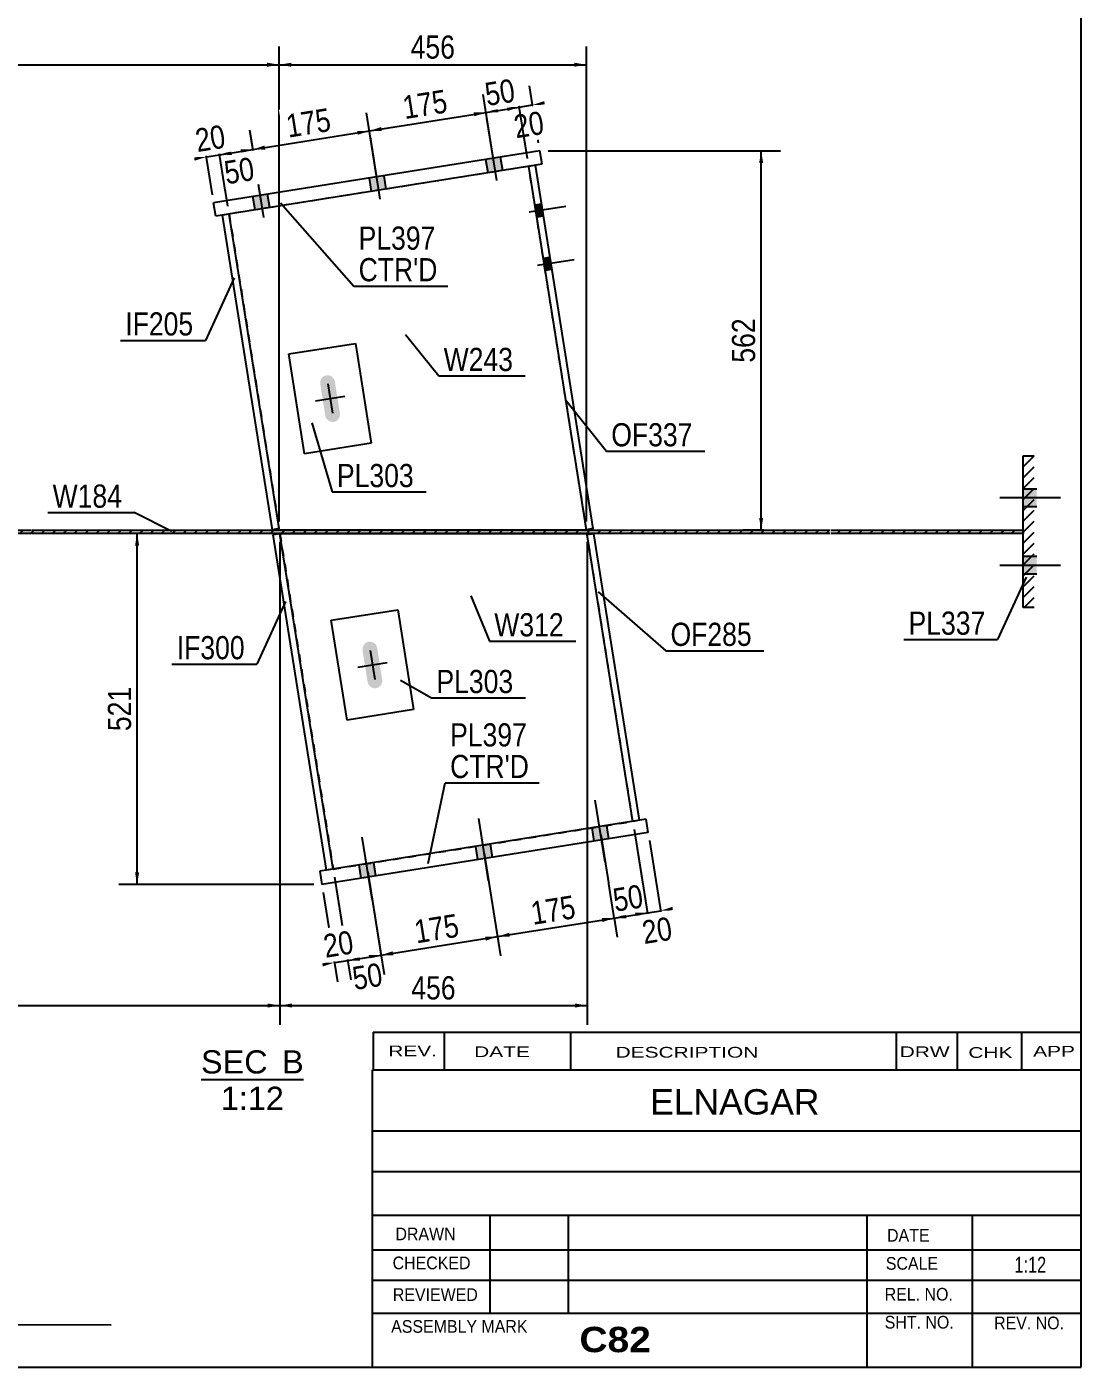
# Model space of a CAD drawing. Header units: millimetres. Extents: x -304 to 108, y -177 to 110.
# Drawn here: x -22 to 108.3, y -176.9 to -11.2 of the extents above; entities that cross this region are included whole.
import ezdxf

# ---------------------------------------------------------------- set-up
doc = ezdxf.new("R2010")
doc.units = ezdxf.units.MM
doc.linetypes.add('DXK_LINE_DOT1', pattern=[1.8814, 0.9407, -0.9407])
doc.styles.add('Arial', font='ARIAL.TTF', dxfattribs={"height": 0.2})
doc.styles.add('Arial Bold', font='ARIALBD.TTF', dxfattribs={"height": 0.2})
doc.styles.add('Arial Narrow', font='ARIALN.TTF', dxfattribs={"height": 0.2})

# ---------------------------------------------------------------- blocks, each defined once
blk = doc.blocks.new('Unknown-622200750-1210')
at = {"color": 5, "linetype": 'Continuous'}
for p, q in [((108.33, -176.87), (108.33, 110.13)), ((-301.67, -176.87), (108.33, -176.87))]:
    blk.add_line(p, q, dxfattribs=at)
blk = doc.blocks.new('Unknown-622200750-13 - 16792')
at = {"color": 1, "linetype": 'Continuous'}
blk.add_line((-0.46, -141.33), (12.22, -141.33), dxfattribs=at)
at = {"color": 0, "linetype": 'Continuous'}
for points in [[(7.76, -140.58), (7.76, -137.58), (-0.46, -137.58), (-0.46, -140.58)], [(12.22, -140.58), (12.22, -137.58), (9.56, -137.58), (9.56, -140.58)], [(9.77, -145.08), (9.77, -142.08), (1.99, -142.08), (1.99, -145.08)]]:
    blk.add_wipeout(points, dxfattribs=at)
at = {"color": 136, "linetype": 'Continuous', "style": 'Arial'}
for s, height, p in [('SEC', 2.865, (-0.46, -140.58)), ('B', 2.87, (9.56, -140.58)), ('1:12', 2.865, (1.99, -145.08))]:
    blk.add_text(s, height=height, dxfattribs=at).set_placement(p)
blk = doc.blocks.new('Part-622200750-16799 - 16792')
at = {"color": 7, "linetype": 'DXK_LINE_DOT1'}
for p, q in [((40.04, -28.48), (3.01, -34.37)), ((47.18, -73.38), (40.04, -28.48)), ((3.01, -34.37), (9.19, -73.25))]:
    blk.add_line(p, q, dxfattribs=at)
at = {"color": 2, "linetype": 'Continuous'}
for q in [(9.19, -73.25), (47.18, -73.38)]:
    blk.add_line((9.21, -73.38), q, dxfattribs=at)
blk = doc.blocks.new('Part-622200750-16800 - 16792')
at = {"color": 2, "linetype": 'Continuous'}
for p, q in [((40.86, -28.35), (40.04, -28.48)), ((47.18, -73.38), (40.04, -28.48)), ((48, -73.25), (40.86, -28.35)), ((48, -73.25), (47.18, -73.38))]:
    blk.add_line(p, q, dxfattribs=at)
blk = doc.blocks.new('Part-622200750-16801 - 16792')
at = {"color": 2, "linetype": 'Continuous'}
for p, q in [((3.01, -34.37), (2.18, -34.5)), ((8.37, -73.38), (2.18, -34.5)), ((9.19, -73.25), (3.01, -34.37)), ((9.19, -73.25), (8.37, -73.38))]:
    blk.add_line(p, q, dxfattribs=at)
blk = doc.blocks.new('Part-622200750-16802 - 16792')
at = {"color": 2, "linetype": 'Continuous'}
for p, q in [((47.26, -73.88), (9.29, -73.88)), ((47.28, -74.02), (47.26, -73.88))]:
    blk.add_line(p, q, dxfattribs=at)
at = {"color": 7, "linetype": 'DXK_LINE_DOT1'}
for p, q in [((9.29, -73.88), (15.88, -115.31)), ((52.91, -109.42), (47.28, -74.02)), ((15.88, -115.31), (52.91, -109.42))]:
    blk.add_line(p, q, dxfattribs=at)
blk = doc.blocks.new('Part-622200750-16803 - 16792')
at = {"color": 2, "linetype": 'Continuous'}
for p, q in [((48.11, -73.89), (47.28, -74.02)), ((52.91, -109.42), (47.28, -74.02)), ((53.74, -109.29), (48.11, -73.89)), ((53.74, -109.29), (52.91, -109.42))]:
    blk.add_line(p, q, dxfattribs=at)
blk = doc.blocks.new('Part-622200750-16804 - 16792')
at = {"color": 2, "linetype": 'Continuous'}
for p, q in [((9.29, -73.88), (8.47, -74.01)), ((15.05, -115.44), (8.47, -74.01)), ((15.88, -115.31), (9.29, -73.88)), ((15.88, -115.31), (15.05, -115.44))]:
    blk.add_line(p, q, dxfattribs=at)
blk = doc.blocks.new('Part-622200750-16805 - 16792')
at = {"color": 2, "linetype": 'Continuous'}
for p, q in [((15.63, -84.58), (23.85, -83.27)), ((23.85, -83.27), (25.82, -95.61)), ((17.59, -96.92), (15.63, -84.58)), ((25.82, -95.61), (17.59, -96.92))]:
    blk.add_line(p, q, dxfattribs=at)
blk = doc.blocks.new('Part-622200750-18947 - 16792')
at = {"color": 2, "linetype": 'Continuous'}
for p, q in [((10.39, -51.66), (18.62, -50.35)), ((18.62, -50.35), (20.58, -62.69)), ((12.35, -64), (10.39, -51.66)), ((20.58, -62.69), (12.35, -64))]:
    blk.add_line(p, q, dxfattribs=at)
blk = doc.blocks.new('Part-622200750-16806 - 16792')
at = {"color": 2, "linetype": 'Continuous'}
for p, q in [((41.43, -26.58), (1.1, -32.99)), ((41.69, -28.22), (41.43, -26.58)), ((41.69, -28.22), (1.36, -34.64)), ((1.36, -34.64), (1.1, -32.99))]:
    blk.add_line(p, q, dxfattribs=at)
blk = doc.blocks.new('Part-622200750-16809 - 16792')
at = {"color": 2, "linetype": 'Continuous'}
for p, q in [((54.56, -109.16), (14.23, -115.57)), ((54.82, -110.81), (54.56, -109.16)), ((54.82, -110.81), (14.49, -117.22)), ((14.23, -115.57), (14.49, -117.22))]:
    blk.add_line(p, q, dxfattribs=at)
blk = doc.blocks.new('Part-622200750-16815 - 16792')
at = {"linetype": 'Continuous'}
h = blk.add_hatch(dxfattribs=at)
h.set_pattern_fill('', scale=0.3, style=0, pattern_type=0)
h.set_pattern_definition([(45, (-44.0004, -73.4206), (-0.673519, 0.673519), [])])
h.paths.add_polyline_path([(101.17, -73.42), (-44, -73.42), (-44, -73.84), (101.17, -73.84)])
at = {"color": 2, "linetype": 'Continuous'}
for p, q in [((-44, -73.42), (-21.5, -73.42)), ((-44, -73.84), (-44, -73.42)), ((-21.5, -73.84), (-44, -73.84)), ((-21.4, -73.42), (77.32, -73.42)), ((77.32, -73.84), (-21.4, -73.84)), ((77.42, -73.42), (101.17, -73.42)), ((101.17, -73.84), (77.42, -73.84)), ((101.17, -73.42), (101.17, -73.84))]:
    blk.add_line(p, q, dxfattribs=at)
blk = doc.blocks.new('Part-622200750-16827 - 16792')
at = {"linetype": 'Continuous'}
h = blk.add_hatch(dxfattribs=at)
h.set_pattern_fill('', scale=0.3, style=0, pattern_type=0)
h.set_pattern_definition([(45, (102.52625, -64.2539), (-0.67352, 0.67352), [])])
h.paths.add_polyline_path([(102.53, -83), (102.53, -64.25), (101.17, -64.25), (101.17, -83)])
at = {"color": 2, "linetype": 'Continuous'}
for p, q in [((101.17, -64.25), (102.53, -64.25)), ((101.17, -83), (101.17, -64.25)), ((102.53, -83), (101.17, -83))]:
    blk.add_line(p, q, dxfattribs=at)
blk = doc.blocks.new('Bolt-622200750-16842 - 16792')
at = {"linetype": 'Continuous'}
blk.add_hatch(color=3, dxfattribs=at).paths.add_polyline_path([(20.5, -92.81), (20.82, -92.96), (21.18, -92.98), (21.51, -92.85), (21.78, -92.61), (21.93, -92.28), (21.94, -91.93), (21.31, -87.98), (21.19, -87.64), (20.95, -87.38), (20.62, -87.23), (20.26, -87.22), (19.93, -87.34), (19.67, -87.58), (19.52, -87.91), (19.5, -88.27), (20.13, -92.22), (20.25, -92.55)])
at = {"color": 3, "linetype": 'Continuous'}
for p, q in [((20.43, -88.29), (21.01, -91.91)), ((18.91, -90.38), (22.53, -89.81))]:
    blk.add_line(p, q, dxfattribs=at)
blk = doc.blocks.new('Bolt-622200750-16846 - 16792')
at = {"linetype": 'Continuous'}
for points in [[(36.57, -27.35), (34.76, -27.64), (35.02, -29.28), (36.83, -29)], [(36.57, -27.35), (34.76, -27.64), (35.02, -29.28), (36.83, -29)], [(22.17, -29.64), (20.36, -29.93), (20.62, -31.57), (22.43, -31.29)], [(22.17, -29.64), (20.36, -29.93), (20.62, -31.57), (22.43, -31.29)], [(7.77, -31.93), (5.96, -32.22), (6.22, -33.86), (8.03, -33.58)], [(7.77, -31.93), (5.96, -32.22), (6.22, -33.86), (8.03, -33.58)]]:
    blk.add_hatch(color=3, dxfattribs=at).paths.add_polyline_path(points)
at = {"color": 3, "linetype": 'Continuous'}
for p, q in [((36.1, -30.24), (34.88, -22.56)), ((36.1, -30.24), (34.88, -22.56)), ((21.7, -32.53), (20.48, -24.85)), ((21.7, -32.53), (20.48, -24.85)), ((7.3, -34.82), (6.08, -27.14)), ((7.3, -34.82), (6.08, -27.14)), ((35.02, -29.28), (34.76, -27.64)), ((35.02, -29.28), (34.76, -27.64)), ((36.83, -29), (36.57, -27.35)), ((36.83, -29), (36.57, -27.35)), ((22.43, -31.29), (22.17, -29.64)), ((22.43, -31.29), (22.17, -29.64)), ((20.62, -31.57), (20.36, -29.93)), ((20.62, -31.57), (20.36, -29.93)), ((6.22, -33.86), (5.96, -32.22)), ((6.22, -33.86), (5.96, -32.22)), ((8.03, -33.58), (7.77, -31.93)), ((8.03, -33.58), (7.77, -31.93))]:
    blk.add_line(p, q, dxfattribs=at)
blk = doc.blocks.new('Bolt-622200750-16849 - 16792')
at = {"linetype": 'Continuous'}
for points in [[(49.7, -109.93), (47.89, -110.22), (48.15, -111.87), (49.96, -111.58)], [(49.7, -109.93), (47.89, -110.22), (48.15, -111.87), (49.96, -111.58)], [(35.3, -112.22), (33.49, -112.51), (33.75, -114.16), (35.56, -113.87)], [(35.3, -112.22), (33.49, -112.51), (33.75, -114.16), (35.56, -113.87)], [(20.9, -114.51), (19.09, -114.8), (19.35, -116.45), (21.16, -116.16)], [(20.9, -114.51), (19.09, -114.8), (19.35, -116.45), (21.16, -116.16)]]:
    blk.add_hatch(color=3, dxfattribs=at).paths.add_polyline_path(points)
at = {"color": 3, "linetype": 'Continuous'}
for p, q in [((49.5, -114.47), (48.27, -106.79)), ((49.5, -114.47), (48.27, -106.79)), ((35.09, -116.76), (33.87, -109.08)), ((35.09, -116.76), (33.87, -109.08)), ((48.15, -111.87), (47.89, -110.22)), ((48.15, -111.87), (47.89, -110.22)), ((49.96, -111.58), (49.7, -109.93)), ((49.96, -111.58), (49.7, -109.93)), ((20.69, -119.05), (19.47, -111.37)), ((20.69, -119.05), (19.47, -111.37)), ((33.75, -114.16), (33.49, -112.51)), ((33.75, -114.16), (33.49, -112.51)), ((35.56, -113.87), (35.3, -112.22)), ((35.56, -113.87), (35.3, -112.22)), ((19.35, -116.45), (19.09, -114.8)), ((19.35, -116.45), (19.09, -114.8)), ((21.16, -116.16), (20.9, -114.51)), ((21.16, -116.16), (20.9, -114.51))]:
    blk.add_line(p, q, dxfattribs=at)
blk = doc.blocks.new('Bolt-622200750-16860 - 16792')
at = {"linetype": 'Continuous'}
for points in [[(101.17, -68.38), (101.17, -70.55), (102.84, -70.55), (102.84, -68.38)], [(101.17, -68.38), (101.17, -70.55), (102.84, -70.55), (102.84, -68.38)], [(101.17, -68.38), (101.17, -70.55), (102.84, -70.55), (102.84, -68.38)], [(101.17, -76.71), (101.17, -78.88), (102.84, -78.88), (102.84, -76.71)], [(101.17, -76.71), (101.17, -78.88), (102.84, -78.88), (102.84, -76.71)], [(101.17, -76.71), (101.17, -78.88), (102.84, -78.88), (102.84, -76.71)]]:
    blk.add_hatch(color=3, dxfattribs=at).paths.add_polyline_path(points)
at = {"color": 3, "linetype": 'Continuous'}
for p, q in [((105.75, -69.46), (98.25, -69.46)), ((105.75, -69.46), (98.25, -69.46)), ((105.75, -69.46), (98.25, -69.46)), ((102.84, -68.38), (101.17, -68.38)), ((102.84, -68.38), (101.17, -68.38)), ((102.84, -68.38), (101.17, -68.38)), ((102.84, -70.55), (101.17, -70.55)), ((102.84, -70.55), (101.17, -70.55)), ((102.84, -70.55), (101.17, -70.55)), ((105.75, -77.8), (98.25, -77.8)), ((105.75, -77.8), (98.25, -77.8)), ((105.75, -77.8), (98.25, -77.8)), ((102.84, -76.71), (101.17, -76.71)), ((102.84, -76.71), (101.17, -76.71)), ((102.84, -76.71), (101.17, -76.71)), ((102.84, -78.88), (101.17, -78.88)), ((102.84, -78.88), (101.17, -78.88)), ((102.84, -78.88), (101.17, -78.88))]:
    blk.add_line(p, q, dxfattribs=at)
blk = doc.blocks.new('Bolt-622200750-18948 - 16792')
at = {"linetype": 'Continuous'}
blk.add_hatch(color=3, dxfattribs=at).paths.add_polyline_path([(15.26, -59.89), (15.59, -60.04), (15.94, -60.06), (16.28, -59.93), (16.54, -59.69), (16.69, -59.37), (16.71, -59.01), (16.08, -55.06), (15.95, -54.72), (15.71, -54.46), (15.39, -54.31), (15.03, -54.3), (14.69, -54.42), (14.43, -54.66), (14.28, -54.99), (14.27, -55.35), (14.9, -59.3), (15.02, -59.63)])
at = {"color": 3, "linetype": 'Continuous'}
for p, q in [((15.2, -55.37), (15.77, -58.99)), ((13.68, -57.46), (17.3, -56.89))]:
    blk.add_line(p, q, dxfattribs=at)
blk = doc.blocks.new('Bolt-622200750-20040 - 16792')
at = {"linetype": 'Continuous'}
for points in [[(41.86, -34.59), (41.62, -33.11), (40.8, -33.24), (41.03, -34.72)], [(41.86, -34.59), (41.62, -33.11), (40.8, -33.24), (41.03, -34.72)], [(42.9, -41.17), (42.67, -39.69), (41.84, -39.82), (42.08, -41.3)], [(42.9, -41.17), (42.67, -39.69), (41.84, -39.82), (42.08, -41.3)]]:
    blk.add_hatch(color=3, dxfattribs=at).paths.add_polyline_path(points)
at = {"color": 3, "linetype": 'Continuous'}
for p, q in [((40.8, -33.24), (41.62, -33.11)), ((40.8, -33.24), (41.62, -33.11)), ((40.09, -34.11), (44.62, -33.39)), ((40.09, -34.11), (44.62, -33.39)), ((41.03, -34.72), (41.86, -34.59)), ((41.03, -34.72), (41.86, -34.59)), ((41.84, -39.82), (42.67, -39.69)), ((41.84, -39.82), (42.67, -39.69)), ((41.14, -40.69), (45.67, -39.97)), ((41.14, -40.69), (45.67, -39.97)), ((42.08, -41.3), (42.9, -41.17)), ((42.08, -41.3), (42.9, -41.17))]:
    blk.add_line(p, q, dxfattribs=at)
blk = doc.blocks.new('StraightDimension-622200750-17617 - 16792')
at = {"linetype": 'Continuous'}
for points in [[(37.36, -21.15), (38.88, -21.16), (37.43, -21.64)], [(42.04, -20.91), (40.52, -20.89), (41.96, -20.41)]]:
    blk.add_hatch(color=7, dxfattribs=at).paths.add_polyline_path(points)
at = {"color": 7, "linetype": 'Continuous'}
for p, q in [((39.88, -27.5), (38.5, -18.79)), ((41.27, -25.59), (40.15, -18.52)), ((38.88, -21.16), (40.52, -20.89))]:
    blk.add_line(p, q, dxfattribs=at)
at = {"color": 0}
blk.add_wipeout([(42.78, -24.94), (42.12, -20.79), (37.33, -21.56), (37.98, -25.7)], dxfattribs=at)
at = {"color": 3, "style": 'Arial Narrow'}
blk.add_text('20', height=2.863, rotation=9.0355, dxfattribs=at).set_placement((38.48, -25.02))
blk = doc.blocks.new('StraightDimension-622200750-18036 - 16792')
at = {"linetype": 'Continuous'}
for points in [[(68.52, -28.08), (68.77, -26.58), (69.02, -28.08)], [(69.02, -71.92), (68.77, -73.42), (68.52, -71.92)]]:
    blk.add_hatch(color=7, dxfattribs=at).paths.add_polyline_path(points)
at = {"color": 7, "linetype": 'Continuous'}
for p, q in [((42.43, -26.58), (71.17, -26.58)), ((68.77, -73.42), (68.77, -26.58)), ((69.12, -73.42), (66.52, -73.42))]:
    blk.add_line(p, q, dxfattribs=at)
at = {"color": 0}
blk.add_wipeout([(68.62, -46.66), (64.42, -46.66), (64.42, -53.34), (68.62, -53.34)], dxfattribs=at)
at = {"color": 3, "style": 'Arial Narrow'}
blk.add_text('562', height=2.863, rotation=90.0002, dxfattribs=at).set_placement((68.02, -52.74))
blk = doc.blocks.new('StraightDimension-622200750-17920 - 16792')
at = {"linetype": 'Continuous'}
for points in [[(52.12, -121.39), (50.6, -121.38), (52.04, -120.9)], [(53.19, -120.72), (54.71, -120.73), (53.27, -121.21)]]:
    blk.add_hatch(color=7, dxfattribs=at).paths.add_polyline_path(points)
at = {"color": 7, "linetype": 'Continuous'}
for p, q in [((53.07, -110.41), (55.09, -123.1)), ((48.95, -111.06), (50.97, -123.75)), ((50.6, -121.38), (54.71, -120.73))]:
    blk.add_line(p, q, dxfattribs=at)
at = {"color": 0}
blk.add_wipeout([(55.03, -120.53), (54.37, -116.38), (49.57, -117.14), (50.23, -121.29)], dxfattribs=at)
at = {"color": 3, "style": 'Arial Narrow'}
blk.add_text('50', height=2.863, rotation=9.0355, dxfattribs=at).set_placement((50.73, -120.6))
blk = doc.blocks.new('StraightDimension-622200750-18047 - 16792')
at = {"linetype": 'Continuous'}
for points in [[(-8.61, -75.34), (-8.36, -73.84), (-8.11, -75.34)], [(-8.11, -115.72), (-8.36, -117.22), (-8.61, -115.72)]]:
    blk.add_hatch(color=7, dxfattribs=at).paths.add_polyline_path(points)
at = {"color": 7, "linetype": 'Continuous'}
for p, q in [((-2.23, -73.84), (-10.61, -73.84)), ((-8.36, -117.22), (-8.36, -73.84)), ((13.49, -117.22), (-10.61, -117.22))]:
    blk.add_line(p, q, dxfattribs=at)
at = {"color": 0}
blk.add_wipeout([(-8.51, -92.19), (-12.71, -92.19), (-12.71, -98.87), (-8.51, -98.87)], dxfattribs=at)
at = {"color": 3, "style": 'Arial Narrow'}
blk.add_text('521', height=2.863, rotation=90.0002, dxfattribs=at).set_placement((-9.11, -98.27))
blk = doc.blocks.new('StraightDimension-622200750-17327 - 16792')
at = {"linetype": 'Continuous'}
for points in [[(10.71, -16.17), (9.21, -15.92), (10.71, -15.67)], [(45.68, -15.67), (47.18, -15.92), (45.68, -16.17)]]:
    blk.add_hatch(color=7, dxfattribs=at).paths.add_polyline_path(points)
at = {"color": 7, "linetype": 'Continuous'}
for p, q in [((9.21, -72.38), (9.21, -13.67)), ((47.18, -72.38), (47.18, -13.67)), ((9.21, -15.92), (47.18, -15.92))]:
    blk.add_line(p, q, dxfattribs=at)
at = {"color": 0}
blk.add_wipeout([(31.54, -15.77), (31.54, -11.57), (24.85, -11.57), (24.85, -15.77)], dxfattribs=at)
at = {"color": 3, "style": 'Arial Narrow'}
blk.add_text('456', height=2.863, dxfattribs=at).set_placement((25.45, -15.17))
blk = doc.blocks.new('StraightDimension-622200750-17328 - 16792')
at = {"linetype": 'Continuous'}
for points in [[(-87.6, -16.17), (-89.1, -15.92), (-87.6, -15.67)], [(7.71, -15.67), (9.21, -15.92), (7.71, -16.17)]]:
    blk.add_hatch(color=7, dxfattribs=at).paths.add_polyline_path(points)
at = {"color": 7, "linetype": 'Continuous'}
for p, q in [((-89.1, -63.25), (-89.1, -13.67)), ((9.21, -72.38), (9.21, -13.67)), ((-89.1, -15.92), (9.21, -15.92))]:
    blk.add_line(p, q, dxfattribs=at)
at = {"color": 0}
blk.add_wipeout([(-35.69, -15.77), (-35.69, -11.57), (-44.2, -11.57), (-44.2, -15.77)], dxfattribs=at)
at = {"color": 3, "style": 'Arial Narrow'}
blk.add_text('8428', height=2.863, dxfattribs=at).set_placement((-43.6, -15.17))
blk = doc.blocks.new('StraightDimension-622200750-17369 - 16792')
at = {"linetype": 'Continuous'}
for points in [[(10.79, -132.43), (9.29, -132.18), (10.79, -131.93)], [(45.76, -131.93), (47.26, -132.18), (45.76, -132.43)]]:
    blk.add_hatch(color=7, dxfattribs=at).paths.add_polyline_path(points)
at = {"color": 7, "linetype": 'Continuous'}
for p, q in [((9.29, -74.88), (9.29, -134.58)), ((47.26, -74.88), (47.26, -134.58)), ((9.29, -132.18), (47.26, -132.18))]:
    blk.add_line(p, q, dxfattribs=at)
at = {"color": 0}
blk.add_wipeout([(31.62, -132.03), (31.62, -127.83), (24.93, -127.83), (24.93, -132.03)], dxfattribs=at)
at = {"color": 3, "style": 'Arial Narrow'}
blk.add_text('456', height=2.863, dxfattribs=at).set_placement((25.53, -131.43))
blk = doc.blocks.new('StraightDimension-622200750-17370 - 16792')
at = {"linetype": 'Continuous'}
for points in [[(-87.6, -132.43), (-89.1, -132.18), (-87.6, -131.93)], [(7.79, -131.93), (9.29, -132.18), (7.79, -132.43)]]:
    blk.add_hatch(color=7, dxfattribs=at).paths.add_polyline_path(points)
at = {"color": 7, "linetype": 'Continuous'}
for p, q in [((9.29, -74.88), (9.29, -134.58)), ((-89.1, -84), (-89.1, -134.58)), ((-89.1, -132.18), (9.29, -132.18))]:
    blk.add_line(p, q, dxfattribs=at)
at = {"color": 0}
blk.add_wipeout([(-35.65, -132.03), (-35.65, -127.83), (-44.16, -127.83), (-44.16, -132.03)], dxfattribs=at)
at = {"color": 3, "style": 'Arial Narrow'}
blk.add_text('8429', height=2.863, dxfattribs=at).set_placement((-43.56, -131.43))
blk = doc.blocks.new('StraightDimension-622200750-17618 - 16792')
at = {"linetype": 'Continuous'}
for points in [[(36.28, -21.82), (34.76, -21.81), (36.2, -21.33)], [(37.36, -21.15), (38.88, -21.16), (37.43, -21.64)]]:
    blk.add_hatch(color=7, dxfattribs=at).paths.add_polyline_path(points)
at = {"color": 7, "linetype": 'Continuous'}
for p, q in [((35.77, -28.15), (34.41, -19.59)), ((39.88, -27.5), (38.52, -18.93)), ((34.76, -21.81), (38.88, -21.16))]:
    blk.add_line(p, q, dxfattribs=at)
at = {"color": 0}
blk.add_wipeout([(39.19, -20.95), (38.53, -16.81), (33.74, -17.57), (34.4, -21.72)], dxfattribs=at)
at = {"color": 3, "style": 'Arial Narrow'}
blk.add_text('50', height=2.863, rotation=9.0355, dxfattribs=at).set_placement((34.9, -21.03))
blk = doc.blocks.new('StraightDimension-622200750-17619 - 16792')
at = {"linetype": 'Continuous'}
for points in [[(33.24, -21.8), (34.76, -21.81), (33.32, -22.29)], [(21.88, -24.11), (20.36, -24.1), (21.8, -23.62)]]:
    blk.add_hatch(color=7, dxfattribs=at).paths.add_polyline_path(points)
at = {"color": 7, "linetype": 'Continuous'}
for p, q in [((35.77, -28.15), (34.41, -19.59)), ((21.37, -30.44), (20.01, -21.88)), ((20.36, -24.1), (34.76, -21.81))]:
    blk.add_line(p, q, dxfattribs=at)
at = {"color": 0}
blk.add_wipeout([(30.84, -22.28), (30.18, -18.14), (23.58, -19.18), (24.24, -23.33)], dxfattribs=at)
at = {"color": 3, "style": 'Arial Narrow'}
blk.add_text('175', height=2.863, rotation=9.0355, dxfattribs=at).set_placement((24.73, -22.65))
blk = doc.blocks.new('StraightDimension-622200750-17620 - 16792')
at = {"linetype": 'Continuous'}
for points in [[(18.84, -24.09), (20.36, -24.1), (18.92, -24.58)], [(7.48, -26.4), (5.96, -26.39), (7.4, -25.91)]]:
    blk.add_hatch(color=7, dxfattribs=at).paths.add_polyline_path(points)
at = {"color": 7, "linetype": 'Continuous'}
for p, q in [((21.37, -30.44), (20.01, -21.88)), ((6.97, -32.73), (5.6, -24.17)), ((5.96, -26.39), (20.36, -24.1))]:
    blk.add_line(p, q, dxfattribs=at)
at = {"color": 0}
blk.add_wipeout([(16.44, -24.57), (15.78, -20.43), (9.17, -21.48), (9.83, -25.62)], dxfattribs=at)
at = {"color": 3, "style": 'Arial Narrow'}
blk.add_text('175', height=2.863, rotation=9.0355, dxfattribs=at).set_placement((10.33, -24.94))
blk = doc.blocks.new('StraightDimension-622200750-17923 - 16792')
at = {"linetype": 'Continuous'}
for points in [[(19.2, -126.63), (17.68, -126.62), (19.12, -126.14)], [(20.27, -125.95), (21.79, -125.96), (20.35, -126.45)]]:
    blk.add_hatch(color=7, dxfattribs=at).paths.add_polyline_path(points)
at = {"color": 7, "linetype": 'Continuous'}
for p, q in [((20.15, -115.65), (22.14, -128.19)), ((16.03, -116.3), (18.03, -128.84)), ((17.68, -126.62), (21.79, -125.96))]:
    blk.add_line(p, q, dxfattribs=at)
at = {"color": 0}
blk.add_wipeout([(22.81, -130.21), (22.15, -126.06), (17.36, -126.82), (18.02, -130.97)], dxfattribs=at)
at = {"color": 3, "style": 'Arial Narrow'}
blk.add_text('50', height=2.863, rotation=9.0355, dxfattribs=at).set_placement((18.52, -130.28))
blk = doc.blocks.new('StraightDimension-622200750-17621 - 16792')
at = {"linetype": 'Continuous'}
for points in [[(4.44, -26.38), (5.96, -26.39), (4.51, -26.87)], [(3.36, -27.06), (1.84, -27.05), (3.28, -26.56)]]:
    blk.add_hatch(color=7, dxfattribs=at).paths.add_polyline_path(points)
at = {"color": 7, "linetype": 'Continuous'}
for p, q in [((2.85, -33.39), (1.47, -24.68)), ((6.97, -32.73), (5.58, -24.02)), ((1.84, -27.05), (5.96, -26.39))]:
    blk.add_line(p, q, dxfattribs=at)
at = {"color": 0}
blk.add_wipeout([(6.98, -30.63), (6.32, -26.49), (1.52, -27.25), (2.18, -31.4)], dxfattribs=at)
at = {"color": 3, "style": 'Arial Narrow'}
blk.add_text('50', height=2.863, rotation=9.0355, dxfattribs=at).set_placement((2.68, -30.71))
blk = doc.blocks.new('StraightDimension-622200750-17622 - 16792')
at = {"linetype": 'Continuous'}
for points in [[(-1.32, -27.3), (0.2, -27.31), (-1.25, -27.79)], [(3.36, -27.06), (1.84, -27.05), (3.28, -26.56)]]:
    blk.add_hatch(color=7, dxfattribs=at).paths.add_polyline_path(points)
at = {"color": 7, "linetype": 'Continuous'}
for p, q in [((2.85, -33.39), (1.49, -24.82)), ((0.94, -32), (-0.16, -25.09)), ((0.2, -27.31), (1.84, -27.05))]:
    blk.add_line(p, q, dxfattribs=at)
at = {"color": 0}
blk.add_wipeout([(3.39, -26.65), (2.73, -22.5), (-2.06, -23.26), (-1.4, -27.41)], dxfattribs=at)
at = {"color": 3, "style": 'Arial Narrow'}
blk.add_text('20', height=2.863, rotation=9.0355, dxfattribs=at).set_placement((-0.9, -26.72))
blk = doc.blocks.new('StraightDimension-622200750-17919 - 16792')
at = {"linetype": 'Continuous'}
for points in [[(53.19, -120.72), (54.71, -120.73), (53.27, -121.21)], [(57.88, -120.48), (56.36, -120.47), (57.8, -119.98)]]:
    blk.add_hatch(color=7, dxfattribs=at).paths.add_polyline_path(points)
at = {"color": 7, "linetype": 'Continuous'}
for p, q in [((53.07, -110.41), (55.06, -122.95)), ((54.98, -111.79), (56.71, -122.69)), ((54.71, -120.73), (56.36, -120.47))]:
    blk.add_line(p, q, dxfattribs=at)
at = {"color": 0}
blk.add_wipeout([(58.61, -124.51), (57.95, -120.36), (53.16, -121.13), (53.82, -125.28)], dxfattribs=at)
at = {"color": 3, "style": 'Arial Narrow'}
blk.add_text('20', height=2.863, rotation=9.0355, dxfattribs=at).set_placement((54.32, -124.59))
blk = doc.blocks.new('StraightDimension-622200750-17921 - 16792')
at = {"linetype": 'Continuous'}
for points in [[(49.07, -121.37), (50.6, -121.38), (49.15, -121.87)], [(37.71, -123.68), (36.19, -123.67), (37.64, -123.19)]]:
    blk.add_hatch(color=7, dxfattribs=at).paths.add_polyline_path(points)
at = {"color": 7, "linetype": 'Continuous'}
for p, q in [((48.95, -111.06), (50.97, -123.75)), ((34.55, -113.36), (36.57, -126.04)), ((36.19, -123.67), (50.6, -121.38))]:
    blk.add_line(p, q, dxfattribs=at)
at = {"color": 0}
blk.add_wipeout([(46.67, -121.86), (46.01, -117.71), (39.41, -118.76), (40.07, -122.9)], dxfattribs=at)
at = {"color": 3, "style": 'Arial Narrow'}
blk.add_text('175', height=2.863, rotation=9.0355, dxfattribs=at).set_placement((40.57, -122.22))
blk = doc.blocks.new('StraightDimension-622200750-17922 - 16792')
at = {"linetype": 'Continuous'}
for points in [[(34.67, -123.66), (36.19, -123.67), (34.75, -124.16)], [(23.31, -125.97), (21.79, -125.96), (23.23, -125.48)]]:
    blk.add_hatch(color=7, dxfattribs=at).paths.add_polyline_path(points)
at = {"color": 7, "linetype": 'Continuous'}
for p, q in [((34.55, -113.36), (36.57, -126.04)), ((20.15, -115.65), (22.17, -128.33)), ((21.79, -125.96), (36.19, -123.67))]:
    blk.add_line(p, q, dxfattribs=at)
at = {"color": 0}
blk.add_wipeout([(32.27, -124.15), (31.61, -120), (25.01, -121.05), (25.67, -125.19)], dxfattribs=at)
at = {"color": 3, "style": 'Arial Narrow'}
blk.add_text('175', height=2.863, rotation=9.0355, dxfattribs=at).set_placement((26.17, -124.51))
blk = doc.blocks.new('StraightDimension-622200750-17924 - 16792')
at = {"linetype": 'Continuous'}
for points in [[(14.51, -126.87), (16.03, -126.88), (14.59, -127.36)], [(19.2, -126.63), (17.68, -126.62), (19.12, -126.14)]]:
    blk.add_hatch(color=7, dxfattribs=at).paths.add_polyline_path(points)
at = {"color": 7, "linetype": 'Continuous'}
for p, q in [((16.03, -116.3), (18.05, -128.99)), ((14.65, -118.21), (16.41, -129.25)), ((16.03, -126.88), (17.68, -126.62))]:
    blk.add_line(p, q, dxfattribs=at)
at = {"color": 0}
blk.add_wipeout([(19.23, -126.22), (18.57, -122.07), (13.77, -122.83), (14.43, -126.98)], dxfattribs=at)
at = {"color": 3, "style": 'Arial Narrow'}
blk.add_text('20', height=2.863, rotation=9.0355, dxfattribs=at).set_placement((14.93, -126.29))
blk = doc.blocks.new('CBS_CALLOFF-622200750-20678')
at = {"color": 7, "linetype": 'Continuous'}
blk.add_line((-127.8, -171.61), (-11.56, -171.62), dxfattribs=at)
at = {"color": 3, "linetype": 'Continuous', "style": 'Arial Narrow'}
blk.add_text('QTY= 1 Nos.      COLUMN     MKD : C82', height=3.3405, dxfattribs=at).set_placement((-103.97, -170.71))
blk = doc.blocks.new('CBS_NAME_BLOG-622200750-20679')
at = {"color": 7, "linetype": 'Continuous'}
for p, q in [((20.73, -140.12), (108.25, -140.12)), ((20.73, -176.83), (20.73, -140.13)), ((20.74, -147.66), (108.25, -147.66)), ((20.81, -152.71), (108.33, -152.71)), ((20.73, -158.09), (108.25, -158.09)), ((35.26, -170.19), (35.26, -158.09)), ((44.94, -170.17), (44.94, -158.1)), ((81.86, -176.83), (81.86, -158.1)), ((94.91, -176.83), (94.91, -158.09)), ((20.74, -162.39), (108.33, -162.37)), ((20.73, -166.13), (108.25, -166.13)), ((20.73, -170.18), (108.25, -170.18)), ((20.73, -176.87), (108.33, -176.87))]:
    blk.add_line(p, q, dxfattribs=at)
at = {"color": 3, "linetype": 'Continuous', "style": 'Arial'}
blk.add_text('ELNAGAR', height=3.133, dxfattribs=at).set_placement((55.06, -145.65))
at = {"color": 3, "linetype": 'Continuous'}
for s, height, style, width, p in [('DRAWN', 1.566, 'Arial', 0.9, (23.57, -161.19)), ('DATE', 1.566, 'Arial', 0.9, (84.33, -161.36)), ('CHECKED', 1.566, 'Arial', 0.9, (23.22, -164.77)), ('SCALE', 1.566, 'Arial', 0.9, (84.18, -164.83)), ('1:12', 1.957, 'Arial Narrow', 0.9, (100.07, -165.19)), ('REVIEWED', 1.566, 'Arial', 0.9, (23.25, -168.69)), ('REL. NO.', 1.566, 'Arial', 0.9, (84.04, -168.64)), ('SHT. NO.', 1.566, 'Arial', 0.9, (84.04, -172.1)), ('REV. NO.', 1.566, 'Arial', 0.9, (97.56, -172.19)), ('ASSEMBLY MARK', 1.5663, 'Arial', 0.9, (23.04, -172.62)), ('C82', 3.131, 'Arial Bold', 1.1, (46.31, -175.02))]:
    blk.add_text(s, height=height, dxfattribs=dict(at, style=style, width=width)).set_placement(p)
blk = doc.blocks.new('CBS_REVISION-622200750-20680')
at = {"color": 7, "linetype": 'Continuous'}
for p, q in [((20.82, -135.49), (108.32, -135.49)), ((20.82, -135.49), (20.82, -140.12)), ((29.61, -135.49), (29.61, -140.12)), ((45.21, -135.49), (45.21, -140.06)), ((85.47, -135.49), (85.47, -140.12)), ((93.01, -135.49), (93.01, -140.12)), ((100.96, -135.49), (100.96, -140.12)), ((20.82, -140.12), (108.32, -140.12))]:
    blk.add_line(p, q, dxfattribs=at)
at = {"color": 7, "style": 'Arial Narrow', "width": 1.7}
for s, height, p in [('REV.', 1.326, (22.68, -138.45)), ('DATE', 1.326, (33.3, -138.56)), ('DESCRIPTION', 1.3257, (50.78, -138.62)), ('DRW', 1.326, (85.9, -138.56)), ('CHK', 1.326, (94.38, -138.65)), ('APP', 1.326, (102.39, -138.49))]:
    blk.add_text(s, height=height, dxfattribs=at).set_placement(p)
blk = doc.blocks.new('Mark-622200750-17249 - 16792')
at = {"color": 0}
for points in [[(28.53, -38.78), (28.53, -35.78), (19.02, -35.78), (19.02, -38.78)], [(28.78, -42.68), (28.78, -39.68), (19.02, -39.68), (19.02, -42.68)]]:
    blk.add_wipeout(points, dxfattribs=at)
for points in [[(28.53, -38.78), (28.53, -35.78), (19.02, -35.78), (19.02, -38.78)], [(28.78, -42.68), (28.78, -39.68), (19.02, -39.68), (19.02, -42.68)]]:
    blk.add_wipeout(points, dxfattribs=at)
at = {"color": 7, "linetype": 'Continuous'}
for p, q in [((9.35, -32.98), (18.42, -43.28)), ((18.42, -43.28), (30.03, -43.28))]:
    blk.add_line(p, q, dxfattribs=at)
at = {"color": 3, "style": 'Arial Narrow'}
blk.add_text('PL397', height=2.863, dxfattribs=at).set_placement((19.02, -38.78))
at = {"color": 1, "style": 'Arial Narrow'}
blk.add_text("CTR'D", height=2.863, dxfattribs=at).set_placement((19.02, -42.68))
blk = doc.blocks.new('Mark-622200750-17258 - 16792')
at = {"color": 7, "linetype": 'Continuous'}
blk.add_line((101.53, -79.23), (97.99, -86.96), dxfattribs=at)
at = {"color": 0}
blk.add_wipeout([(96.49, -86.36), (96.49, -83.36), (86.99, -83.36), (86.99, -86.36)], dxfattribs=at)
blk.add_wipeout([(96.49, -86.36), (96.49, -83.36), (86.99, -83.36), (86.99, -86.36)], dxfattribs=at)
at = {"color": 7, "linetype": 'Continuous'}
blk.add_line((86.39, -86.96), (97.99, -86.96), dxfattribs=at)
at = {"color": 3, "style": 'Arial Narrow'}
blk.add_text('PL337', height=2.863, dxfattribs=at).set_placement((86.99, -86.36))
blk = doc.blocks.new('Mark-622200750-17240 - 16792')
at = {"color": 0}
blk.add_wipeout([(67.62, -87.74), (67.62, -84.74), (57.57, -84.74), (57.57, -87.74)], dxfattribs=at)
blk.add_wipeout([(67.62, -87.74), (67.62, -84.74), (57.57, -84.74), (57.57, -87.74)], dxfattribs=at)
at = {"color": 7, "linetype": 'Continuous'}
for p, q in [((48.61, -81.06), (56.97, -88.34)), ((56.97, -88.34), (69.12, -88.34))]:
    blk.add_line(p, q, dxfattribs=at)
at = {"color": 3, "style": 'Arial Narrow'}
blk.add_text('OF285', height=2.863, dxfattribs=at).set_placement((57.57, -87.74))
blk = doc.blocks.new('Mark-622200750-17231 - 16792')
at = {"color": 0}
blk.add_wipeout([(60.3, -63.08), (60.3, -60.08), (50.25, -60.08), (50.25, -63.08)], dxfattribs=at)
blk.add_wipeout([(60.3, -63.08), (60.3, -60.08), (50.25, -60.08), (50.25, -63.08)], dxfattribs=at)
at = {"color": 7, "linetype": 'Continuous'}
for p, q in [((44.63, -57.36), (49.65, -63.68)), ((49.65, -63.68), (61.8, -63.68))]:
    blk.add_line(p, q, dxfattribs=at)
at = {"color": 3, "style": 'Arial Narrow'}
blk.add_text('OF337', height=2.863, dxfattribs=at).set_placement((50.25, -63.08))
blk = doc.blocks.new('Mark-622200750-17246 - 16792')
at = {"color": 0}
blk.add_wipeout([(38.15, -93.57), (38.15, -90.57), (28.64, -90.57), (28.64, -93.57)], dxfattribs=at)
blk.add_wipeout([(38.15, -93.57), (38.15, -90.57), (28.64, -90.57), (28.64, -93.57)], dxfattribs=at)
at = {"color": 7, "linetype": 'Continuous'}
for p, q in [((24.19, -91.96), (28.04, -94.17)), ((28.04, -94.17), (39.65, -94.17))]:
    blk.add_line(p, q, dxfattribs=at)
at = {"color": 3, "style": 'Arial Narrow'}
blk.add_text('PL303', height=2.863, dxfattribs=at).set_placement((28.64, -93.57))
blk = doc.blocks.new('Mark-622200750-17243 - 16792')
at = {"color": 7, "linetype": 'Continuous'}
blk.add_line((9.98, -82.26), (6.44, -89.99), dxfattribs=at)
at = {"color": 0}
blk.add_wipeout([(4.94, -89.39), (4.94, -86.39), (-3.46, -86.39), (-3.46, -89.39)], dxfattribs=at)
blk.add_wipeout([(4.94, -89.39), (4.94, -86.39), (-3.46, -86.39), (-3.46, -89.39)], dxfattribs=at)
at = {"color": 7, "linetype": 'Continuous'}
blk.add_line((-4.06, -89.99), (6.44, -89.99), dxfattribs=at)
at = {"color": 3, "style": 'Arial Narrow'}
blk.add_text('IF300', height=2.863, dxfattribs=at).set_placement((-3.46, -89.39))
blk = doc.blocks.new('Mark-622200750-17179 - 16792')
at = {"color": 7, "linetype": 'Continuous'}
blk.add_line((-4.08, -73.59), (-8.71, -71.26), dxfattribs=at)
at = {"color": 0}
blk.add_wipeout([(-10.21, -70.66), (-10.21, -67.66), (-18.8, -67.66), (-18.8, -70.66)], dxfattribs=at)
blk.add_wipeout([(-10.21, -70.66), (-10.21, -67.66), (-18.8, -67.66), (-18.8, -70.66)], dxfattribs=at)
at = {"color": 7, "linetype": 'Continuous'}
blk.add_line((-19.4, -71.26), (-8.71, -71.26), dxfattribs=at)
at = {"color": 3, "style": 'Arial Narrow'}
blk.add_text('W184', height=2.863, dxfattribs=at).set_placement((-18.8, -70.66))
blk = doc.blocks.new('Mark-622200750-17228 - 16792')
at = {"color": 0}
blk.add_wipeout([(38.12, -53.77), (38.12, -50.77), (29.53, -50.77), (29.53, -53.77)], dxfattribs=at)
blk.add_wipeout([(38.12, -53.77), (38.12, -50.77), (29.53, -50.77), (29.53, -53.77)], dxfattribs=at)
at = {"color": 7, "linetype": 'Continuous'}
for p, q in [((24.81, -49.25), (28.93, -54.37)), ((28.93, -54.37), (39.62, -54.37))]:
    blk.add_line(p, q, dxfattribs=at)
at = {"color": 3, "style": 'Arial Narrow'}
blk.add_text('W243', height=2.863, dxfattribs=at).set_placement((29.53, -53.77))
blk = doc.blocks.new('Mark-622200750-18993 - 16792')
at = {"color": 0}
blk.add_wipeout([(25.85, -68.12), (25.85, -65.12), (16.34, -65.12), (16.34, -68.12)], dxfattribs=at)
blk.add_wipeout([(25.85, -68.12), (25.85, -65.12), (16.34, -65.12), (16.34, -68.12)], dxfattribs=at)
at = {"color": 7, "linetype": 'Continuous'}
for p, q in [((13.24, -60.19), (15.74, -68.72)), ((15.74, -68.72), (27.35, -68.72))]:
    blk.add_line(p, q, dxfattribs=at)
at = {"color": 3, "style": 'Arial Narrow'}
blk.add_text('PL303', height=2.863, dxfattribs=at).set_placement((16.34, -68.12))
blk = doc.blocks.new('Mark-622200750-17234 - 16792')
at = {"color": 7, "linetype": 'Continuous'}
blk.add_line((3.62, -42.24), (0.08, -49.98), dxfattribs=at)
at = {"color": 0}
blk.add_wipeout([(-1.42, -49.38), (-1.42, -46.38), (-9.82, -46.38), (-9.82, -49.38)], dxfattribs=at)
blk.add_wipeout([(-1.42, -49.38), (-1.42, -46.38), (-9.82, -46.38), (-9.82, -49.38)], dxfattribs=at)
at = {"color": 7, "linetype": 'Continuous'}
blk.add_line((-10.42, -49.98), (0.08, -49.98), dxfattribs=at)
at = {"color": 3, "style": 'Arial Narrow'}
blk.add_text('IF205', height=2.863, dxfattribs=at).set_placement((-9.82, -49.38))
blk = doc.blocks.new('Mark-622200750-17237 - 16792')
at = {"color": 0}
blk.add_wipeout([(44.38, -86.56), (44.38, -83.56), (35.79, -83.56), (35.79, -86.56)], dxfattribs=at)
blk.add_wipeout([(44.38, -86.56), (44.38, -83.56), (35.79, -83.56), (35.79, -86.56)], dxfattribs=at)
at = {"color": 7, "linetype": 'Continuous'}
for p, q in [((32.87, -81.57), (35.19, -87.16)), ((35.19, -87.16), (45.88, -87.16))]:
    blk.add_line(p, q, dxfattribs=at)
at = {"color": 3, "style": 'Arial Narrow'}
blk.add_text('W312', height=2.863, dxfattribs=at).set_placement((35.79, -86.56))
blk = doc.blocks.new('Mark-622200750-17252 - 16792')
at = {"color": 0}
for points in [[(39.84, -100.17), (39.84, -97.17), (30.33, -97.17), (30.33, -100.17)], [(40.09, -104.07), (40.09, -101.07), (30.33, -101.07), (30.33, -104.07)]]:
    blk.add_wipeout(points, dxfattribs=at)
for points in [[(39.84, -100.17), (39.84, -97.17), (30.33, -97.17), (30.33, -100.17)], [(40.09, -104.07), (40.09, -101.07), (30.33, -101.07), (30.33, -104.07)]]:
    blk.add_wipeout(points, dxfattribs=at)
at = {"color": 7, "linetype": 'Continuous'}
for p, q in [((27.63, -114.64), (29.73, -104.67)), ((29.73, -104.67), (41.34, -104.67))]:
    blk.add_line(p, q, dxfattribs=at)
at = {"color": 3, "style": 'Arial Narrow'}
blk.add_text('PL397', height=2.863, dxfattribs=at).set_placement((30.33, -100.17))
at = {"color": 1, "style": 'Arial Narrow'}
blk.add_text("CTR'D", height=2.863, dxfattribs=at).set_placement((30.33, -104.07))

msp = doc.modelspace()

# ---------------------------------------------------------------- block references
for name in ['Unknown-622200750-1210', 'Bolt-622200750-16846 - 16792', 'Part-622200750-16806 - 16792', 'Part-622200750-16799 - 16792', 'Part-622200750-16800 - 16792', 'Bolt-622200750-20040 - 16792', 'Part-622200750-16801 - 16792', 'Part-622200750-18947 - 16792', 'Bolt-622200750-18948 - 16792', 'Part-622200750-16827 - 16792', 'Bolt-622200750-16860 - 16792', 'Part-622200750-16815 - 16792', 'Part-622200750-16804 - 16792', 'Part-622200750-16802 - 16792', 'Part-622200750-16803 - 16792', 'Part-622200750-16805 - 16792', 'Bolt-622200750-16842 - 16792', 'Bolt-622200750-16849 - 16792', 'Part-622200750-16809 - 16792', 'CBS_REVISION-622200750-20680', 'CBS_NAME_BLOG-622200750-20679', 'CBS_CALLOFF-622200750-20678']:
    msp.add_blockref(name, (0, 0))

# ---------------------------------------------------------------- next in the draw order: block references
for name in ['StraightDimension-622200750-17617 - 16792', 'StraightDimension-622200750-18047 - 16792', 'Mark-622200750-17258 - 16792', 'Mark-622200750-17240 - 16792', 'StraightDimension-622200750-17920 - 16792', 'Unknown-622200750-13 - 16792']:
    msp.add_blockref(name, (0, 0))

# ---------------------------------------------------------------- next in the draw order: block references
for name in ['StraightDimension-622200750-18036 - 16792', 'StraightDimension-622200750-17369 - 16792', 'StraightDimension-622200750-17919 - 16792']:
    msp.add_blockref(name, (0, 0))

# ---------------------------------------------------------------- next in the draw order: block references
for name in ['StraightDimension-622200750-17327 - 16792', 'StraightDimension-622200750-17370 - 16792', 'Mark-622200750-17237 - 16792', 'Mark-622200750-17246 - 16792', 'StraightDimension-622200750-17921 - 16792', 'StraightDimension-622200750-17923 - 16792']:
    msp.add_blockref(name, (0, 0))

# ---------------------------------------------------------------- next in the draw order: block references
for name in ['StraightDimension-622200750-17328 - 16792', 'StraightDimension-622200750-17618 - 16792', 'Mark-622200750-17228 - 16792', 'Mark-622200750-17231 - 16792', 'Mark-622200750-18993 - 16792', 'Mark-622200750-17243 - 16792', 'StraightDimension-622200750-17922 - 16792', 'StraightDimension-622200750-17924 - 16792']:
    msp.add_blockref(name, (0, 0))

# ---------------------------------------------------------------- next in the draw order: block references
for name in ['StraightDimension-622200750-17619 - 16792', 'Mark-622200750-17234 - 16792', 'Mark-622200750-17179 - 16792', 'Mark-622200750-17252 - 16792']:
    msp.add_blockref(name, (0, 0))

# ---------------------------------------------------------------- next in the draw order: block references
msp.add_blockref('StraightDimension-622200750-17620 - 16792', (0, 0))

# ---------------------------------------------------------------- next in the draw order: block references
for name in ['StraightDimension-622200750-17621 - 16792', 'Mark-622200750-17249 - 16792']:
    msp.add_blockref(name, (0, 0))

# ---------------------------------------------------------------- next in the draw order: block references
msp.add_blockref('StraightDimension-622200750-17622 - 16792', (0, 0))

doc.saveas('drawing.dxf')
